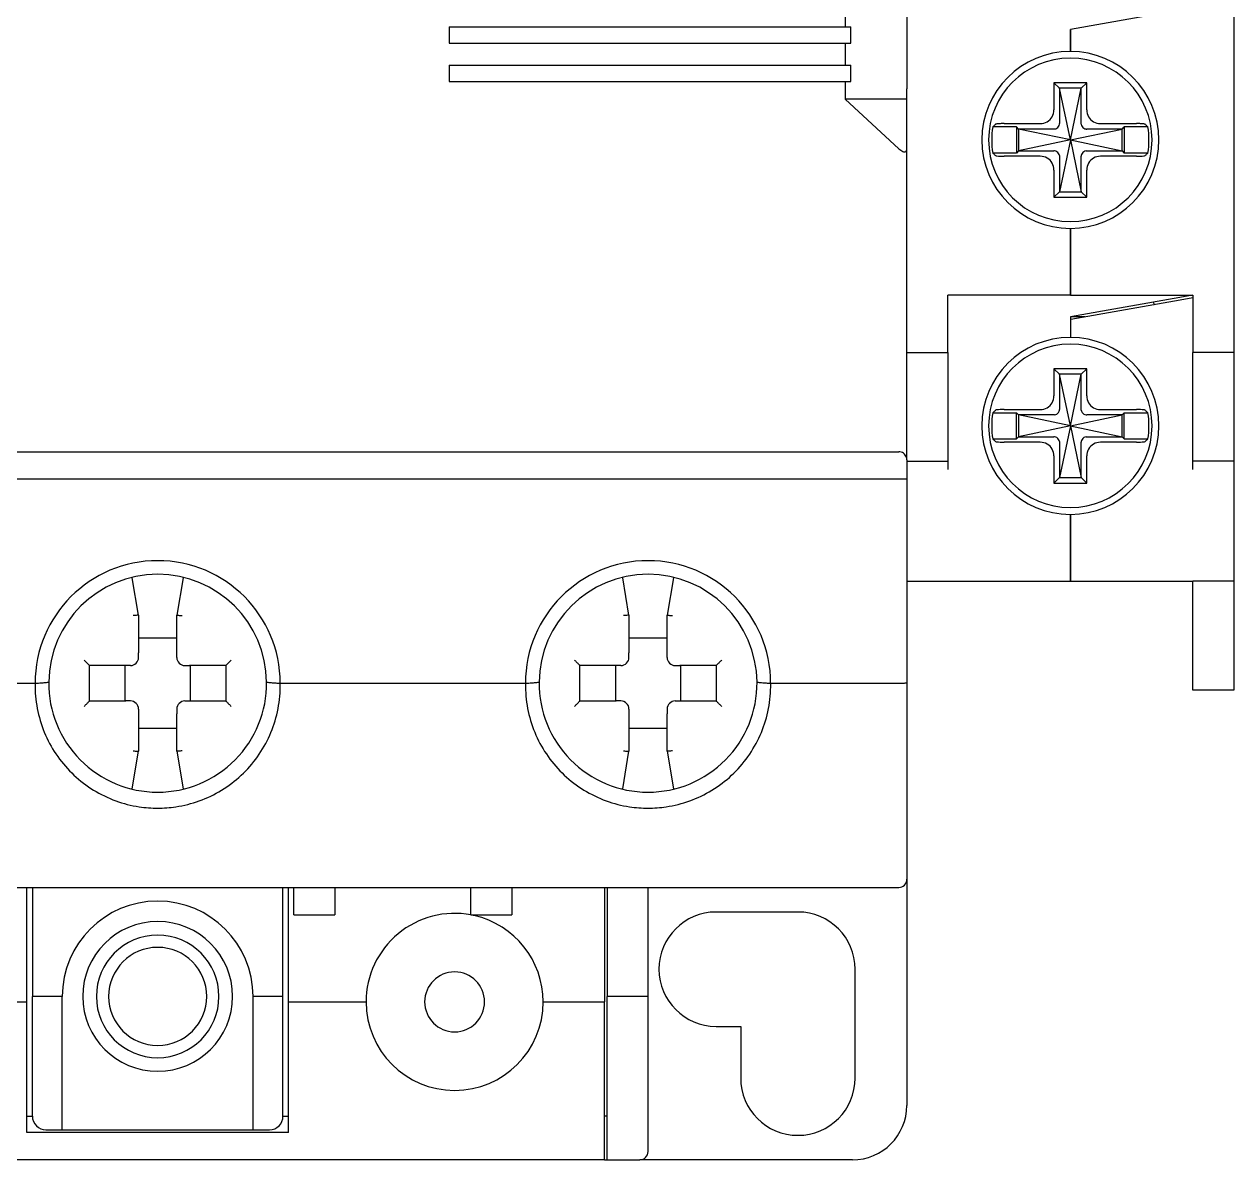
# Model space of a CAD drawing. Header units: millimetres. Extents: x 0 to 3804, y 0 to 2690.
# Drawn here: x 2043.38 to 2087.78, y 1877.71 to 1919.41 of the extents above; entities that cross this region are included whole.
import ezdxf

# ---------------------------------------------------------------- set-up
doc = ezdxf.new("R2010")
doc.units = ezdxf.units.MM
doc.layers.add('도면층1', color=3, linetype='Continuous')

msp = doc.modelspace()

# ---------------------------------------------------------------- linework, layer by layer
at = {"color": 7, "linetype": 'Continuous'}
for p, q in [((2073.513, 1920.105), (2073.513, 1919.305)), ((2058.975, 1919.305), (2073.513, 1919.305)), ((2058.975, 1919.305), (2058.975, 1918.705)), ((2073.513, 1919.305), (2073.713, 1919.305)), ((2073.713, 1918.705), (2073.713, 1919.305)), ((2058.975, 1918.705), (2073.513, 1918.705)), ((2073.513, 1918.705), (2073.713, 1918.705)), ((2073.513, 1918.705), (2073.513, 1917.905)), ((2058.975, 1917.905), (2073.513, 1917.905)), ((2058.975, 1917.905), (2058.975, 1917.305)), ((2073.513, 1917.905), (2073.713, 1917.905)), ((2073.713, 1917.305), (2073.713, 1917.905)), ((2058.975, 1917.305), (2073.513, 1917.305)), ((2073.513, 1917.305), (2073.713, 1917.305)), ((2073.513, 1917.305), (2073.513, 1916.655)), ((2075.775, 1916.655), (2073.513, 1916.655)), ((2073.513, 1916.655), (2075.475, 1914.834))]:
    msp.add_line(p, q, dxfattribs=at)
msp.add_open_spline([(2075.475, 1914.834), (2075.499, 1914.812), (2075.545, 1914.774), (2075.616, 1914.733), (2075.681, 1914.714), (2075.738, 1914.726), (2075.772, 1914.774), (2075.775, 1914.813), (2075.775, 1914.834)], degree=3, knots=[0, 0, 0, 0, 0.0962463, 0.179506, 0.2442074, 0.2946497, 0.3447891, 0.4079797, 0.4079797, 0.4079797, 0.4079797], dxfattribs=at)
at = {"layer": '도면층1', "color": 7, "linetype": 'Continuous'}
for p, q in [((2087.775, 1954.055), (2087.775, 1907.355)), ((2075.775, 1942.705), (2075.775, 1918.705)), ((2086.275, 1920.005), (2081.775, 1919.212)), ((2086.275, 1920.005), (2081.775, 1919.212)), ((2081.775, 1918.405), (2081.775, 1919.212)), ((2081.775, 1919.212), (2081.775, 1918.405)), ((2075.775, 1918.705), (2075.775, 1917.032)), ((2081.375, 1917.055), (2081.175, 1917.255)), ((2081.175, 1917.255), (2081.175, 1916.26)), ((2082.375, 1917.255), (2081.175, 1917.255)), ((2082.175, 1917.055), (2082.375, 1917.255)), ((2082.375, 1916.26), (2082.375, 1917.255)), ((2075.775, 1903.405), (2075.775, 1917.032)), ((2081.775, 1915.155), (2081.375, 1917.055)), ((2082.175, 1917.055), (2081.375, 1917.055)), ((2081.375, 1917.055), (2081.375, 1915.757)), ((2081.775, 1915.155), (2082.175, 1917.055)), ((2082.175, 1915.757), (2082.175, 1917.055)), ((2079.795, 1915.635), (2078.929, 1915.635)), ((2079.342, 1915.755), (2080.671, 1915.755)), ((2079.795, 1915.635), (2079.795, 1914.675)), ((2079.875, 1915.555), (2079.795, 1915.635)), ((2081.775, 1915.155), (2079.875, 1915.555)), ((2081.173, 1915.555), (2079.875, 1915.555)), ((2079.875, 1915.555), (2079.875, 1914.755)), ((2081.775, 1915.155), (2083.675, 1915.555)), ((2083.675, 1915.555), (2082.377, 1915.555)), ((2082.88, 1915.755), (2084.209, 1915.755)), ((2083.675, 1915.555), (2083.755, 1915.635)), ((2083.675, 1914.755), (2083.675, 1915.555)), ((2083.755, 1915.635), (2083.755, 1914.675)), ((2084.622, 1915.635), (2083.755, 1915.635)), ((2081.775, 1915.155), (2079.875, 1914.755)), ((2081.775, 1915.155), (2081.375, 1913.255)), ((2081.775, 1915.155), (2082.175, 1913.255)), ((2081.775, 1915.155), (2083.675, 1914.755)), ((2079.795, 1914.675), (2078.929, 1914.675)), ((2080.671, 1914.555), (2079.342, 1914.555)), ((2079.875, 1914.755), (2079.795, 1914.675)), ((2079.875, 1914.755), (2081.173, 1914.755)), ((2081.375, 1914.553), (2081.375, 1913.255)), ((2082.175, 1913.255), (2082.175, 1914.553)), ((2082.377, 1914.755), (2083.675, 1914.755)), ((2084.209, 1914.555), (2082.88, 1914.555)), ((2083.675, 1914.755), (2083.755, 1914.675)), ((2084.622, 1914.675), (2083.755, 1914.675)), ((2081.175, 1914.05), (2081.175, 1913.055)), ((2082.375, 1913.055), (2082.375, 1914.05)), ((2081.375, 1913.255), (2081.175, 1913.055)), ((2081.375, 1913.255), (2082.175, 1913.255)), ((2082.175, 1913.255), (2082.375, 1913.055)), ((2081.175, 1913.055), (2082.375, 1913.055)), ((2081.775, 1909.455), (2081.775, 1911.905)), ((2081.775, 1911.905), (2081.775, 1909.455)), ((2081.775, 1909.455), (2077.275, 1909.455)), ((2077.275, 1907.355), (2077.275, 1909.455)), ((2081.775, 1909.455), (2086.275, 1909.455)), ((2085.791, 1909.37), (2081.775, 1908.662)), ((2085.808, 1909.273), (2081.793, 1908.565)), ((2086.258, 1909.452), (2085.791, 1909.37)), ((2086.275, 1909.355), (2085.808, 1909.273)), ((2086.275, 1909.455), (2086.275, 1907.355)), ((2081.775, 1908.662), (2081.775, 1908.562)), ((2082.306, 1908.655), (2081.775, 1908.655)), ((2081.793, 1908.565), (2081.775, 1908.562)), ((2081.775, 1908.562), (2081.775, 1907.905)), ((2081.775, 1908.562), (2081.775, 1907.905)), ((2075.775, 1907.355), (2077.275, 1907.355)), ((2077.275, 1907.355), (2077.275, 1903.355)), ((2087.775, 1907.355), (2086.275, 1907.355)), ((2086.275, 1903.355), (2086.275, 1907.355)), ((2087.775, 1907.355), (2087.775, 1903.355)), ((2081.175, 1906.755), (2081.175, 1905.76)), ((2081.375, 1906.555), (2081.175, 1906.755)), ((2082.375, 1906.755), (2081.175, 1906.755)), ((2081.775, 1904.655), (2081.375, 1906.555)), ((2081.375, 1906.555), (2081.375, 1905.257)), ((2082.175, 1906.555), (2081.375, 1906.555)), ((2081.775, 1904.655), (2082.175, 1906.555)), ((2082.175, 1906.555), (2082.375, 1906.755)), ((2082.175, 1905.257), (2082.175, 1906.555)), ((2082.375, 1905.76), (2082.375, 1906.755)), ((2079.342, 1905.255), (2080.671, 1905.255)), ((2082.88, 1905.255), (2084.209, 1905.255)), ((2078.929, 1905.135), (2079.795, 1905.135)), ((2079.795, 1904.175), (2079.795, 1905.135)), ((2079.875, 1905.055), (2079.795, 1905.135)), ((2081.775, 1904.655), (2079.875, 1905.055)), ((2081.173, 1905.055), (2079.875, 1905.055)), ((2079.875, 1905.055), (2079.875, 1904.255)), ((2081.775, 1904.655), (2083.675, 1905.055)), ((2083.675, 1905.055), (2082.377, 1905.055)), ((2083.675, 1905.055), (2083.755, 1905.135)), ((2083.675, 1904.255), (2083.675, 1905.055)), ((2083.755, 1905.135), (2084.622, 1905.135)), ((2083.755, 1904.175), (2083.755, 1905.135)), ((2081.775, 1904.655), (2079.875, 1904.255)), ((2081.775, 1904.655), (2081.375, 1902.755)), ((2081.775, 1904.655), (2082.175, 1902.755)), ((2081.775, 1904.655), (2083.675, 1904.255)), ((2078.929, 1904.175), (2079.795, 1904.175)), ((2080.671, 1904.055), (2079.342, 1904.055)), ((2079.875, 1904.255), (2079.795, 1904.175)), ((2079.875, 1904.255), (2081.173, 1904.255)), ((2081.375, 1904.053), (2081.375, 1902.755)), ((2082.175, 1902.755), (2082.175, 1904.053)), ((2082.377, 1904.255), (2083.675, 1904.255)), ((2084.209, 1904.055), (2082.88, 1904.055)), ((2083.675, 1904.255), (2083.755, 1904.175)), ((2083.755, 1904.175), (2084.622, 1904.175)), ((2021.075, 1903.705), (2075.475, 1903.705)), ((2081.175, 1903.55), (2081.175, 1902.555)), ((2082.375, 1902.555), (2082.375, 1903.55)), ((2075.775, 1903.405), (2075.775, 1902.705)), ((2075.775, 1903.355), (2077.275, 1903.355)), ((2077.275, 1903.355), (2077.275, 1903.055)), ((2087.775, 1903.355), (2086.275, 1903.355)), ((2086.275, 1903.055), (2086.275, 1903.355)), ((2087.775, 1903.355), (2087.775, 1903.055)), ((2087.775, 1903.055), (2087.775, 1898.955)), ((2020.775, 1902.705), (2075.775, 1902.705)), ((2075.775, 1902.705), (2075.775, 1895.232)), ((2075.775, 1902.705), (2075.775, 1895.232)), ((2081.375, 1902.755), (2081.175, 1902.555)), ((2081.175, 1902.555), (2082.375, 1902.555)), ((2081.375, 1902.755), (2082.175, 1902.755)), ((2082.175, 1902.755), (2082.375, 1902.555)), ((2081.775, 1898.955), (2081.775, 1901.405)), ((2081.775, 1901.405), (2081.775, 1898.955)), ((2047.575, 1897.705), (2047.344, 1899.081)), ((2049.207, 1899.081), (2048.975, 1897.705)), ((2065.575, 1897.705), (2065.344, 1899.081)), ((2067.207, 1899.081), (2066.975, 1897.705)), ((2075.775, 1898.955), (2081.775, 1898.955)), ((2081.775, 1898.955), (2086.275, 1898.955)), ((2087.775, 1898.955), (2086.275, 1898.955)), ((2086.275, 1894.955), (2086.275, 1898.955)), ((2087.775, 1898.955), (2087.775, 1894.955)), ((2047.575, 1897.705), (2047.575, 1896.326)), ((2047.575, 1897.705), (2047.575, 1896.326)), ((2048.975, 1896.326), (2048.975, 1897.705)), ((2048.975, 1896.326), (2048.975, 1897.705)), ((2065.575, 1897.705), (2065.575, 1896.326)), ((2065.575, 1897.705), (2065.575, 1896.326)), ((2066.975, 1896.326), (2066.975, 1897.705)), ((2066.975, 1896.326), (2066.975, 1897.705)), ((2048.975, 1896.855), (2047.575, 1896.855)), ((2066.975, 1896.855), (2065.575, 1896.855)), ((2047.575, 1896.155), (2047.575, 1896.326)), ((2048.975, 1896.155), (2048.975, 1896.326)), ((2065.575, 1896.155), (2065.575, 1896.326)), ((2066.975, 1896.155), (2066.975, 1896.326)), ((2047.105, 1895.855), (2045.775, 1895.855)), ((2047.105, 1895.855), (2045.775, 1895.855)), ((2045.775, 1894.555), (2045.775, 1895.855)), ((2047.075, 1895.855), (2047.075, 1894.555)), ((2047.275, 1895.855), (2047.105, 1895.855)), ((2049.275, 1895.855), (2049.446, 1895.855)), ((2050.775, 1895.855), (2049.446, 1895.855)), ((2050.775, 1895.855), (2049.446, 1895.855)), ((2049.475, 1894.555), (2049.475, 1895.855)), ((2050.775, 1895.855), (2050.775, 1894.555)), ((2063.775, 1894.555), (2063.775, 1895.855)), ((2065.105, 1895.855), (2063.775, 1895.855)), ((2065.105, 1895.855), (2063.775, 1895.855)), ((2065.075, 1895.855), (2065.075, 1894.555)), ((2065.275, 1895.855), (2065.105, 1895.855)), ((2067.275, 1895.855), (2067.446, 1895.855)), ((2068.775, 1895.855), (2067.446, 1895.855)), ((2068.775, 1895.855), (2067.446, 1895.855)), ((2067.475, 1894.555), (2067.475, 1895.855)), ((2068.775, 1895.855), (2068.775, 1894.555)), ((2034.775, 1895.205), (2043.775, 1895.205)), ((2052.775, 1895.205), (2061.775, 1895.205)), ((2070.775, 1895.205), (2075.475, 1895.205)), ((2075.775, 1895.232), (2075.775, 1888.005)), ((2045.775, 1894.555), (2047.105, 1894.555)), ((2045.775, 1894.555), (2047.105, 1894.555)), ((2047.275, 1894.555), (2047.105, 1894.555)), ((2049.275, 1894.555), (2049.446, 1894.555)), ((2049.446, 1894.555), (2050.775, 1894.555)), ((2049.446, 1894.555), (2050.775, 1894.555)), ((2063.775, 1894.555), (2065.105, 1894.555)), ((2063.775, 1894.555), (2065.105, 1894.555)), ((2065.275, 1894.555), (2065.105, 1894.555)), ((2067.275, 1894.555), (2067.446, 1894.555)), ((2067.446, 1894.555), (2068.775, 1894.555)), ((2067.446, 1894.555), (2068.775, 1894.555)), ((2087.775, 1894.955), (2086.275, 1894.955)), ((2047.575, 1894.255), (2047.575, 1894.085)), ((2048.975, 1894.255), (2048.975, 1894.085)), ((2065.575, 1894.255), (2065.575, 1894.085)), ((2066.975, 1894.255), (2066.975, 1894.085)), ((2047.575, 1894.085), (2047.575, 1892.705)), ((2047.575, 1894.085), (2047.575, 1892.705)), ((2048.975, 1892.705), (2048.975, 1894.085)), ((2048.975, 1892.705), (2048.975, 1894.085)), ((2065.575, 1894.085), (2065.575, 1892.705)), ((2065.575, 1894.085), (2065.575, 1892.705)), ((2066.975, 1892.705), (2066.975, 1894.085)), ((2066.975, 1892.705), (2066.975, 1894.085)), ((2047.575, 1893.555), (2048.975, 1893.555)), ((2065.575, 1893.555), (2066.975, 1893.555)), ((2047.344, 1891.33), (2047.575, 1892.705)), ((2048.975, 1892.705), (2049.207, 1891.33)), ((2065.344, 1891.33), (2065.575, 1892.705)), ((2066.975, 1892.705), (2067.207, 1891.33)), ((2075.775, 1888.005), (2075.775, 1879.705)), ((2021.075, 1887.705), (2075.475, 1887.705)), ((2043.475, 1883.505), (2043.475, 1887.705)), ((2043.675, 1887.705), (2043.675, 1883.705)), ((2052.875, 1883.705), (2052.875, 1887.705)), ((2053.075, 1883.505), (2053.075, 1887.705)), ((2053.275, 1886.705), (2053.275, 1887.705)), ((2054.775, 1887.705), (2054.775, 1886.705)), ((2059.775, 1886.705), (2059.775, 1887.705)), ((2061.275, 1887.705), (2061.275, 1886.705)), ((2064.675, 1887.705), (2064.675, 1883.705)), ((2064.775, 1887.705), (2064.775, 1883.705)), ((2066.275, 1883.705), (2066.275, 1887.705)), ((2053.275, 1886.705), (2054.775, 1886.705)), ((2059.775, 1886.705), (2061.275, 1886.705)), ((2071.775, 1886.805), (2068.775, 1886.805)), ((2073.875, 1880.705), (2073.875, 1884.705)), ((2040.625, 1883.505), (2043.475, 1883.505)), ((2043.475, 1878.705), (2043.475, 1883.505)), ((2043.675, 1879.305), (2043.675, 1883.705)), ((2044.775, 1883.705), (2043.675, 1883.705)), ((2044.775, 1878.805), (2044.775, 1883.705)), ((2052.875, 1883.705), (2051.775, 1883.705)), ((2051.775, 1878.805), (2051.775, 1883.705)), ((2052.875, 1879.305), (2052.875, 1883.705)), ((2053.075, 1878.705), (2053.075, 1883.505)), ((2053.075, 1883.505), (2055.925, 1883.505)), ((2062.425, 1883.505), (2064.675, 1883.505)), ((2064.675, 1883.705), (2064.675, 1883.505)), ((2064.675, 1877.705), (2064.675, 1883.505)), ((2066.275, 1883.705), (2064.775, 1883.705)), ((2064.775, 1883.505), (2064.775, 1883.705)), ((2064.775, 1877.705), (2064.775, 1883.505)), ((2066.275, 1878.005), (2066.275, 1883.705)), ((2068.775, 1882.605), (2069.675, 1882.605)), ((2069.675, 1882.605), (2069.675, 1880.705)), ((2043.475, 1879.305), (2043.675, 1879.305)), ((2052.875, 1879.305), (2053.075, 1879.305)), ((2064.775, 1879.305), (2064.675, 1879.305)), ((2044.175, 1878.705), (2043.475, 1878.705)), ((2044.175, 1878.805), (2044.775, 1878.805)), ((2044.775, 1878.705), (2044.175, 1878.705)), ((2044.775, 1878.805), (2051.775, 1878.805)), ((2051.775, 1878.705), (2044.775, 1878.705)), ((2051.775, 1878.805), (2052.375, 1878.805)), ((2052.375, 1878.705), (2051.775, 1878.705)), ((2053.075, 1878.705), (2052.375, 1878.705)), ((2064.675, 1877.705), (2031.875, 1877.705)), ((2064.675, 1877.705), (2064.775, 1877.705)), ((2064.775, 1877.705), (2065.975, 1877.705)), ((2073.775, 1877.705), (2065.975, 1877.705))]:
    msp.add_line(p, q, dxfattribs=at)
for centre, radius, start, end in [((2081.775, 1915.155), 3.25, 90, 270), ((2081.775, 1915.155), 3, 0, 180), ((2081.775, 1915.155), 3.25, 270, 90), ((2081.775, 1915.155), 2.886, 170.427, 180), ((2081.775, 1915.155), 2.886, 0, 9.573), ((2081.775, 1915.155), 3, 180, 0), ((2081.775, 1915.155), 2.886, 180, 189.573), ((2081.775, 1915.155), 2.886, 350.427, 0), ((2085.275, 1909.392), 0.5, 202.8756, 215.3737), ((2081.775, 1904.655), 3.25, 90, 270), ((2081.775, 1904.655), 3.25, 270, 90), ((2081.775, 1904.655), 3, 0, 180), ((2081.775, 1904.655), 2.886, 170.427, 180), ((2081.775, 1904.655), 2.886, 0, 9.573), ((2081.775, 1904.655), 3, 180, 0), ((2081.775, 1904.655), 2.886, 180, 189.573), ((2081.775, 1904.655), 2.886, 350.427, 0), ((2048.275, 1895.205), 4.5, 0, 180), ((2066.275, 1895.205), 4.5, 0, 180), ((2048.275, 1895.205), 4, 90, 179.4428), ((2048.275, 1895.205), 4, 0.5582, 90), ((2066.275, 1895.205), 4, 90, 179.4428), ((2066.275, 1895.205), 4, 0.5582, 90), ((2047.275, 1896.155), 0.3, 270, 0), ((2047.275, 1896.155), 0.3, 270, 0), ((2049.275, 1896.155), 0.3, 180, 270), ((2049.275, 1896.155), 0.3, 180, 270), ((2065.275, 1896.155), 0.3, 270, 0), ((2065.275, 1896.155), 0.3, 270, 0), ((2067.275, 1896.155), 0.3, 180, 270), ((2067.275, 1896.155), 0.3, 180, 270), ((2048.275, 1895.205), 4, 179.4428, 270), ((2048.275, 1895.205), 4, 270, 0.5582), ((2066.275, 1895.205), 4, 179.4428, 270), ((2066.275, 1895.205), 4, 270, 0.5582), ((2047.275, 1894.255), 0.3, 0, 90), ((2047.275, 1894.255), 0.3, 0, 90), ((2049.275, 1894.255), 0.3, 90, 180), ((2049.275, 1894.255), 0.3, 90, 180), ((2065.275, 1894.255), 0.3, 0, 90), ((2065.275, 1894.255), 0.3, 0, 90), ((2067.275, 1894.255), 0.3, 90, 180), ((2067.275, 1894.255), 0.3, 90, 180), ((2075.475, 1888.005), 0.3, 270, 0), ((2048.275, 1883.705), 3.5, 0, 180), ((2059.175, 1883.505), 3.25, 79.3577, 180), ((2059.175, 1883.505), 3.25, 77.1429, 79.3577), ((2059.175, 1883.505), 3.25, 0, 77.1429), ((2068.775, 1884.705), 2.1, 90, 270), ((2071.775, 1884.705), 2.1, 0, 90), ((2048.275, 1883.705), 2.75, 0, 180), ((2048.275, 1883.705), 2.25, 0, 180), ((2048.275, 1883.705), 1.8, 0, 180), ((2059.175, 1883.505), 1.1, 0, 180), ((2048.275, 1883.705), 2.75, 180, 0), ((2048.275, 1883.705), 2.25, 180, 0), ((2048.275, 1883.705), 1.8, 180, 0), ((2059.175, 1883.505), 3.25, 180, 0), ((2059.175, 1883.505), 1.1, 180, 0), ((2071.775, 1880.705), 2.1, 180, 0), ((2073.775, 1879.705), 2, 270, 0), ((2044.175, 1879.305), 0.5, 180, 270), ((2052.375, 1879.305), 0.5, 270, 0), ((2065.975, 1878.005), 0.3, 270, 0)]:
    msp.add_arc(centre, radius, start, end, dxfattribs=at)
for points, knots in [([(2080.671, 1915.755), (2080.758, 1915.755), (2080.936, 1915.8), (2081.13, 1915.994), (2081.175, 1916.172), (2081.175, 1916.26)], [0, 0, 0, 0, 0.2633827, 0.5223901, 0.7862196, 0.7862196, 0.7862196, 0.7862196]), ([(2082.375, 1916.26), (2082.375, 1916.172), (2082.42, 1915.994), (2082.614, 1915.8), (2082.792, 1915.755), (2082.88, 1915.755)], [0, 0, 0, 0, 0.2633387, 0.5224242, 0.7862196, 0.7862196, 0.7862196, 0.7862196]), ([(2079.029, 1915.728), (2079.018, 1915.718), (2078.996, 1915.697), (2078.962, 1915.666), (2078.94, 1915.646), (2078.929, 1915.635)], [0, 0, 0, 0, 0.0455378, 0.0909437, 0.1362268, 0.1362268, 0.1362268, 0.1362268]), ([(2079.342, 1915.755), (2079.293, 1915.755), (2079.204, 1915.755), (2079.104, 1915.742), (2079.042, 1915.74), (2079.029, 1915.728)], [0, 0, 0, 0, 0.1476378, 0.2614907, 0.3149616, 0.3149616, 0.3149616, 0.3149616]), ([(2081.198, 1915.557), (2081.195, 1915.557), (2081.19, 1915.556), (2081.182, 1915.555), (2081.176, 1915.555), (2081.173, 1915.555)], [0, 0, 0, 0, 0.00795294, 0.0160539, 0.02427723, 0.02427723, 0.02427723, 0.02427723]), ([(2081.198, 1915.557), (2081.227, 1915.561), (2081.284, 1915.583), (2081.348, 1915.647), (2081.37, 1915.704), (2081.374, 1915.733)], [0, 0, 0, 0, 0.0874412, 0.1770622, 0.2645034, 0.2645034, 0.2645034, 0.2645034]), ([(2081.374, 1915.733), (2081.374, 1915.736), (2081.375, 1915.741), (2081.375, 1915.749), (2081.375, 1915.755), (2081.375, 1915.757)], [0, 0, 0, 0, 0.00795294, 0.0160539, 0.02427723, 0.02427723, 0.02427723, 0.02427723]), ([(2082.177, 1915.733), (2082.177, 1915.736), (2082.176, 1915.741), (2082.176, 1915.749), (2082.175, 1915.755), (2082.175, 1915.757)], [0, 0, 0, 0, 0.00795294, 0.0160539, 0.02427723, 0.02427723, 0.02427723, 0.02427723]), ([(2082.177, 1915.733), (2082.181, 1915.704), (2082.203, 1915.647), (2082.267, 1915.583), (2082.324, 1915.561), (2082.353, 1915.557)], [0, 0, 0, 0, 0.0874412, 0.1770622, 0.2645034, 0.2645034, 0.2645034, 0.2645034]), ([(2082.353, 1915.557), (2082.356, 1915.557), (2082.361, 1915.556), (2082.369, 1915.555), (2082.375, 1915.555), (2082.377, 1915.555)], [0, 0, 0, 0, 0.00795294, 0.01605389, 0.02427723, 0.02427723, 0.02427723, 0.02427723]), ([(2084.522, 1915.728), (2084.508, 1915.74), (2084.447, 1915.742), (2084.347, 1915.755), (2084.258, 1915.755), (2084.209, 1915.755)], [0, 0, 0, 0, 0.0534709, 0.1673238, 0.3149616, 0.3149616, 0.3149616, 0.3149616]), ([(2084.622, 1915.635), (2084.611, 1915.646), (2084.589, 1915.666), (2084.555, 1915.697), (2084.533, 1915.718), (2084.522, 1915.728)], [0, 0, 0, 0, 0.0452818, 0.0906877, 0.1362268, 0.1362268, 0.1362268, 0.1362268]), ([(2078.929, 1914.675), (2078.94, 1914.665), (2078.962, 1914.644), (2078.996, 1914.613), (2079.018, 1914.593), (2079.029, 1914.583)], [0, 0, 0, 0, 0.0452818, 0.0906877, 0.1362268, 0.1362268, 0.1362268, 0.1362268]), ([(2079.029, 1914.583), (2079.042, 1914.571), (2079.104, 1914.569), (2079.204, 1914.555), (2079.293, 1914.555), (2079.342, 1914.555)], [0, 0, 0, 0, 0.0534709, 0.1673238, 0.3149616, 0.3149616, 0.3149616, 0.3149616]), ([(2081.175, 1914.05), (2081.175, 1914.138), (2081.131, 1914.316), (2080.937, 1914.51), (2080.758, 1914.555), (2080.671, 1914.555)], [0, 0, 0, 0, 0.2633384, 0.5224244, 0.7862196, 0.7862196, 0.7862196, 0.7862196]), ([(2081.198, 1914.754), (2081.195, 1914.754), (2081.19, 1914.755), (2081.182, 1914.755), (2081.176, 1914.755), (2081.173, 1914.755)], [0, 0, 0, 0, 0.00795294, 0.0160539, 0.02427723, 0.02427723, 0.02427723, 0.02427723]), ([(2081.374, 1914.578), (2081.37, 1914.606), (2081.348, 1914.664), (2081.284, 1914.727), (2081.227, 1914.75), (2081.198, 1914.754)], [0, 0, 0, 0, 0.0874412, 0.1770622, 0.2645034, 0.2645034, 0.2645034, 0.2645034]), ([(2081.374, 1914.578), (2081.374, 1914.575), (2081.375, 1914.57), (2081.375, 1914.562), (2081.375, 1914.556), (2081.375, 1914.553)], [0, 0, 0, 0, 0.00795294, 0.0160539, 0.02427723, 0.02427723, 0.02427723, 0.02427723]), ([(2082.177, 1914.578), (2082.177, 1914.575), (2082.176, 1914.57), (2082.176, 1914.562), (2082.175, 1914.556), (2082.175, 1914.553)], [0, 0, 0, 0, 0.00795294, 0.0160539, 0.02427723, 0.02427723, 0.02427723, 0.02427723]), ([(2082.353, 1914.754), (2082.324, 1914.75), (2082.267, 1914.727), (2082.203, 1914.664), (2082.181, 1914.606), (2082.177, 1914.578)], [0, 0, 0, 0, 0.0874412, 0.1770622, 0.2645034, 0.2645034, 0.2645034, 0.2645034]), ([(2082.353, 1914.754), (2082.356, 1914.754), (2082.361, 1914.755), (2082.369, 1914.755), (2082.375, 1914.755), (2082.377, 1914.755)], [0, 0, 0, 0, 0.00795294, 0.01605389, 0.02427723, 0.02427723, 0.02427723, 0.02427723]), ([(2082.88, 1914.555), (2082.793, 1914.555), (2082.615, 1914.51), (2082.42, 1914.317), (2082.375, 1914.138), (2082.375, 1914.05)], [0, 0, 0, 0, 0.2632905, 0.5224615, 0.7862195, 0.7862195, 0.7862195, 0.7862195]), ([(2084.209, 1914.555), (2084.258, 1914.555), (2084.347, 1914.555), (2084.447, 1914.569), (2084.508, 1914.571), (2084.522, 1914.583)], [0, 0, 0, 0, 0.1476378, 0.2614907, 0.3149616, 0.3149616, 0.3149616, 0.3149616]), ([(2084.522, 1914.583), (2084.533, 1914.593), (2084.555, 1914.613), (2084.589, 1914.644), (2084.611, 1914.665), (2084.622, 1914.675)], [0, 0, 0, 0, 0.0455378, 0.0909437, 0.1362268, 0.1362268, 0.1362268, 0.1362268]), ([(2080.671, 1905.255), (2080.758, 1905.255), (2080.936, 1905.3), (2081.13, 1905.494), (2081.175, 1905.672), (2081.175, 1905.76)], [0, 0, 0, 0, 0.2632905, 0.5224615, 0.7862195, 0.7862195, 0.7862195, 0.7862195]), ([(2082.375, 1905.76), (2082.375, 1905.672), (2082.42, 1905.494), (2082.614, 1905.3), (2082.792, 1905.255), (2082.88, 1905.255)], [0, 0, 0, 0, 0.2633384, 0.5224244, 0.7862196, 0.7862196, 0.7862196, 0.7862196]), ([(2079.029, 1905.228), (2079.018, 1905.218), (2078.996, 1905.197), (2078.962, 1905.166), (2078.94, 1905.146), (2078.929, 1905.135)], [0, 0, 0, 0, 0.0455378, 0.0909437, 0.1362268, 0.1362268, 0.1362268, 0.1362268]), ([(2079.342, 1905.255), (2079.293, 1905.255), (2079.204, 1905.255), (2079.104, 1905.242), (2079.042, 1905.24), (2079.029, 1905.228)], [0, 0, 0, 0, 0.1476378, 0.2614907, 0.3149616, 0.3149616, 0.3149616, 0.3149616]), ([(2081.198, 1905.057), (2081.227, 1905.061), (2081.284, 1905.083), (2081.348, 1905.147), (2081.37, 1905.204), (2081.374, 1905.233)], [0, 0, 0, 0, 0.0874412, 0.1770622, 0.2645034, 0.2645034, 0.2645034, 0.2645034]), ([(2081.374, 1905.233), (2081.374, 1905.236), (2081.375, 1905.241), (2081.375, 1905.249), (2081.375, 1905.255), (2081.375, 1905.257)], [0, 0, 0, 0, 0.00795294, 0.0160539, 0.02427723, 0.02427723, 0.02427723, 0.02427723]), ([(2082.177, 1905.233), (2082.177, 1905.236), (2082.176, 1905.241), (2082.176, 1905.249), (2082.175, 1905.255), (2082.175, 1905.257)], [0, 0, 0, 0, 0.00795294, 0.0160539, 0.02427723, 0.02427723, 0.02427723, 0.02427723]), ([(2082.177, 1905.233), (2082.181, 1905.204), (2082.203, 1905.147), (2082.267, 1905.083), (2082.324, 1905.061), (2082.353, 1905.057)], [0, 0, 0, 0, 0.0874412, 0.1770622, 0.2645034, 0.2645034, 0.2645034, 0.2645034]), ([(2084.522, 1905.228), (2084.508, 1905.24), (2084.447, 1905.242), (2084.347, 1905.255), (2084.258, 1905.255), (2084.209, 1905.255)], [0, 0, 0, 0, 0.0534709, 0.1673238, 0.3149616, 0.3149616, 0.3149616, 0.3149616]), ([(2084.622, 1905.135), (2084.611, 1905.146), (2084.589, 1905.166), (2084.555, 1905.197), (2084.533, 1905.218), (2084.522, 1905.228)], [0, 0, 0, 0, 0.0452818, 0.0906877, 0.1362268, 0.1362268, 0.1362268, 0.1362268]), ([(2081.198, 1905.057), (2081.195, 1905.057), (2081.19, 1905.056), (2081.182, 1905.055), (2081.176, 1905.055), (2081.173, 1905.055)], [0, 0, 0, 0, 0.00795294, 0.0160539, 0.02427723, 0.02427723, 0.02427723, 0.02427723]), ([(2082.353, 1905.057), (2082.356, 1905.057), (2082.361, 1905.056), (2082.369, 1905.055), (2082.375, 1905.055), (2082.377, 1905.055)], [0, 0, 0, 0, 0.00795294, 0.01605389, 0.02427723, 0.02427723, 0.02427723, 0.02427723]), ([(2078.929, 1904.175), (2078.94, 1904.165), (2078.962, 1904.144), (2078.996, 1904.113), (2079.018, 1904.093), (2079.029, 1904.083)], [0, 0, 0, 0, 0.0452818, 0.0906877, 0.1362268, 0.1362268, 0.1362268, 0.1362268]), ([(2079.029, 1904.083), (2079.042, 1904.071), (2079.104, 1904.069), (2079.204, 1904.055), (2079.293, 1904.055), (2079.342, 1904.055)], [0, 0, 0, 0, 0.0534709, 0.1673238, 0.3149616, 0.3149616, 0.3149616, 0.3149616]), ([(2081.175, 1903.55), (2081.175, 1903.638), (2081.131, 1903.816), (2080.937, 1904.01), (2080.758, 1904.055), (2080.671, 1904.055)], [0, 0, 0, 0, 0.2633387, 0.5224242, 0.7862196, 0.7862196, 0.7862196, 0.7862196]), ([(2081.198, 1904.254), (2081.195, 1904.254), (2081.19, 1904.255), (2081.182, 1904.255), (2081.176, 1904.255), (2081.173, 1904.255)], [0, 0, 0, 0, 0.00795294, 0.0160539, 0.02427723, 0.02427723, 0.02427723, 0.02427723]), ([(2081.374, 1904.078), (2081.37, 1904.106), (2081.348, 1904.164), (2081.284, 1904.227), (2081.227, 1904.25), (2081.198, 1904.254)], [0, 0, 0, 0, 0.0874412, 0.1770622, 0.2645034, 0.2645034, 0.2645034, 0.2645034]), ([(2081.374, 1904.078), (2081.374, 1904.075), (2081.375, 1904.07), (2081.375, 1904.062), (2081.375, 1904.056), (2081.375, 1904.053)], [0, 0, 0, 0, 0.00795294, 0.0160539, 0.02427723, 0.02427723, 0.02427723, 0.02427723]), ([(2082.177, 1904.078), (2082.177, 1904.075), (2082.176, 1904.07), (2082.176, 1904.062), (2082.175, 1904.056), (2082.175, 1904.053)], [0, 0, 0, 0, 0.00795294, 0.0160539, 0.02427723, 0.02427723, 0.02427723, 0.02427723]), ([(2082.353, 1904.254), (2082.324, 1904.25), (2082.267, 1904.227), (2082.203, 1904.164), (2082.181, 1904.106), (2082.177, 1904.078)], [0, 0, 0, 0, 0.0874412, 0.1770622, 0.2645034, 0.2645034, 0.2645034, 0.2645034]), ([(2082.353, 1904.254), (2082.356, 1904.254), (2082.361, 1904.255), (2082.369, 1904.255), (2082.375, 1904.255), (2082.377, 1904.255)], [0, 0, 0, 0, 0.00795294, 0.01605389, 0.02427723, 0.02427723, 0.02427723, 0.02427723]), ([(2082.88, 1904.055), (2082.793, 1904.055), (2082.615, 1904.01), (2082.42, 1903.817), (2082.375, 1903.638), (2082.375, 1903.55)], [0, 0, 0, 0, 0.2633827, 0.5223901, 0.7862196, 0.7862196, 0.7862196, 0.7862196]), ([(2084.209, 1904.055), (2084.258, 1904.055), (2084.347, 1904.055), (2084.447, 1904.069), (2084.508, 1904.071), (2084.522, 1904.083)], [0, 0, 0, 0, 0.1476378, 0.2614907, 0.3149616, 0.3149616, 0.3149616, 0.3149616]), ([(2084.522, 1904.083), (2084.533, 1904.093), (2084.555, 1904.113), (2084.589, 1904.144), (2084.611, 1904.165), (2084.622, 1904.175)], [0, 0, 0, 0, 0.0455378, 0.0909437, 0.1362268, 0.1362268, 0.1362268, 0.1362268]), ([(2075.775, 1903.405), (2075.775, 1903.438), (2075.765, 1903.503), (2075.72, 1903.588), (2075.653, 1903.653), (2075.569, 1903.696), (2075.506, 1903.705), (2075.475, 1903.705)], [0, 0, 0, 0, 0.0988008, 0.1924706, 0.2830326, 0.3761682, 0.4692985, 0.4692985, 0.4692985, 0.4692985]), ([(2047.575, 1897.705), (2047.57, 1897.705), (2047.551, 1897.703), (2047.51, 1897.7), (2047.448, 1897.695), (2047.401, 1897.691), (2047.375, 1897.689)], [0, 0, 0, 0, 0.0153317, 0.058919, 0.1240255, 0.2006966, 0.2006966, 0.2006966, 0.2006966]), ([(2048.975, 1897.705), (2048.981, 1897.705), (2049, 1897.703), (2049.041, 1897.7), (2049.103, 1897.695), (2049.15, 1897.691), (2049.175, 1897.689)], [0, 0, 0, 0, 0.0153317, 0.058919, 0.1240255, 0.2006966, 0.2006966, 0.2006966, 0.2006966]), ([(2065.575, 1897.705), (2065.57, 1897.705), (2065.551, 1897.703), (2065.51, 1897.7), (2065.448, 1897.695), (2065.401, 1897.691), (2065.375, 1897.689)], [0, 0, 0, 0, 0.0153317, 0.058919, 0.1240255, 0.2006966, 0.2006966, 0.2006966, 0.2006966]), ([(2066.975, 1897.705), (2066.981, 1897.705), (2067, 1897.703), (2067.041, 1897.7), (2067.103, 1897.695), (2067.15, 1897.691), (2067.175, 1897.689)], [0, 0, 0, 0, 0.0153317, 0.058919, 0.1240255, 0.2006966, 0.2006966, 0.2006966, 0.2006966]), ([(2045.775, 1895.855), (2045.772, 1895.859), (2045.76, 1895.871), (2045.736, 1895.895), (2045.702, 1895.929), (2045.662, 1895.969), (2045.619, 1896.012), (2045.59, 1896.041), (2045.575, 1896.055)], [0, 0, 0, 0, 0.0149643, 0.0517887, 0.1018339, 0.1596822, 0.2213271, 0.2828427, 0.2828427, 0.2828427, 0.2828427]), ([(2050.975, 1896.055), (2050.961, 1896.041), (2050.932, 1896.012), (2050.889, 1895.969), (2050.849, 1895.929), (2050.815, 1895.895), (2050.791, 1895.871), (2050.779, 1895.859), (2050.775, 1895.855)], [0, 0, 0, 0, 0.0615156, 0.1231606, 0.1810088, 0.231054, 0.2678784, 0.2828427, 0.2828427, 0.2828427, 0.2828427]), ([(2063.775, 1895.855), (2063.772, 1895.859), (2063.76, 1895.871), (2063.736, 1895.895), (2063.702, 1895.929), (2063.662, 1895.969), (2063.619, 1896.012), (2063.59, 1896.041), (2063.575, 1896.055)], [0, 0, 0, 0, 0.0149643, 0.0517887, 0.1018339, 0.1596822, 0.2213271, 0.2828427, 0.2828427, 0.2828427, 0.2828427]), ([(2068.975, 1896.055), (2068.961, 1896.041), (2068.932, 1896.012), (2068.889, 1895.969), (2068.849, 1895.929), (2068.815, 1895.895), (2068.791, 1895.871), (2068.779, 1895.859), (2068.775, 1895.855)], [0, 0, 0, 0, 0.0615156, 0.1231606, 0.1810088, 0.231054, 0.2678784, 0.2828427, 0.2828427, 0.2828427, 0.2828427]), ([(2043.775, 1895.205), (2043.832, 1895.21), (2043.944, 1895.212), (2044.11, 1895.229), (2044.221, 1895.239), (2044.276, 1895.244)], [0, 0, 0, 0, 0.168819, 0.3361386, 0.5017611, 0.5017611, 0.5017611, 0.5017611]), ([(2043.776, 1895.205), (2043.775, 1895.162), (2043.774, 1894.814), (2043.847, 1894.161), (2044.13, 1893.29), (2044.581, 1892.497), (2045.18, 1891.81), (2045.905, 1891.257), (2046.721, 1890.863), (2047.525, 1890.658), (2048.049, 1890.618), (2048.275, 1890.618)], [0, 0, 0, 0, 0.130937, 1.044186, 1.954991, 2.859112, 3.762926, 4.67151, 5.575891, 6.463527, 7.144069, 7.144069, 7.144069, 7.144069]), ([(2048.275, 1890.618), (2048.498, 1890.618), (2049.017, 1890.657), (2049.818, 1890.859), (2050.636, 1891.251), (2051.363, 1891.803), (2051.965, 1892.489), (2052.418, 1893.283), (2052.703, 1894.154), (2052.777, 1894.809), (2052.776, 1895.16), (2052.775, 1895.205)], [0, 0, 0, 0, 0.666683, 1.555472, 2.461017, 3.370722, 4.275631, 5.18091, 6.092917, 7.007321, 7.144067, 7.144067, 7.144067, 7.144067]), ([(2052.275, 1895.244), (2052.33, 1895.239), (2052.441, 1895.23), (2052.607, 1895.213), (2052.719, 1895.21), (2052.775, 1895.205)], [0, 0, 0, 0, 0.165564, 0.3328837, 0.5017573, 0.5017573, 0.5017573, 0.5017573]), ([(2061.775, 1895.205), (2061.832, 1895.21), (2061.944, 1895.212), (2062.11, 1895.229), (2062.221, 1895.239), (2062.276, 1895.244)], [0, 0, 0, 0, 0.168819, 0.3361387, 0.5017611, 0.5017611, 0.5017611, 0.5017611]), ([(2061.776, 1895.205), (2061.775, 1895.162), (2061.774, 1894.814), (2061.847, 1894.161), (2062.13, 1893.29), (2062.581, 1892.497), (2063.18, 1891.81), (2063.905, 1891.257), (2064.721, 1890.863), (2065.525, 1890.658), (2066.049, 1890.618), (2066.275, 1890.618)], [0, 0, 0, 0, 0.130937, 1.044186, 1.954991, 2.859112, 3.762926, 4.67151, 5.575891, 6.463527, 7.144069, 7.144069, 7.144069, 7.144069]), ([(2066.275, 1890.618), (2066.498, 1890.618), (2067.017, 1890.657), (2067.818, 1890.859), (2068.636, 1891.251), (2069.363, 1891.803), (2069.965, 1892.489), (2070.418, 1893.283), (2070.703, 1894.154), (2070.777, 1894.809), (2070.776, 1895.16), (2070.775, 1895.205)], [0, 0, 0, 0, 0.666683, 1.555472, 2.461017, 3.370722, 4.275631, 5.18091, 6.092917, 7.007321, 7.144067, 7.144067, 7.144067, 7.144067]), ([(2070.275, 1895.244), (2070.33, 1895.239), (2070.441, 1895.23), (2070.607, 1895.213), (2070.719, 1895.21), (2070.775, 1895.205)], [0, 0, 0, 0, 0.165564, 0.3328837, 0.5017573, 0.5017573, 0.5017573, 0.5017573]), ([(2075.475, 1895.205), (2075.514, 1895.205), (2075.583, 1895.207), (2075.682, 1895.21), (2075.731, 1895.22), (2075.775, 1895.223), (2075.775, 1895.232)], [0, 0, 0, 0, 0.1150382, 0.2125397, 0.2779939, 0.3028517, 0.3028517, 0.3028517, 0.3028517]), ([(2045.575, 1894.355), (2045.59, 1894.37), (2045.619, 1894.399), (2045.662, 1894.442), (2045.702, 1894.481), (2045.736, 1894.516), (2045.76, 1894.54), (2045.772, 1894.552), (2045.775, 1894.555)], [0, 0, 0, 0, 0.0615156, 0.1231606, 0.1810088, 0.231054, 0.2678784, 0.2828427, 0.2828427, 0.2828427, 0.2828427]), ([(2050.775, 1894.555), (2050.779, 1894.552), (2050.791, 1894.54), (2050.815, 1894.516), (2050.849, 1894.481), (2050.889, 1894.442), (2050.932, 1894.399), (2050.961, 1894.37), (2050.975, 1894.355)], [0, 0, 0, 0, 0.0149643, 0.0517887, 0.1018339, 0.1596822, 0.2213271, 0.2828427, 0.2828427, 0.2828427, 0.2828427]), ([(2063.575, 1894.355), (2063.59, 1894.37), (2063.619, 1894.399), (2063.662, 1894.442), (2063.702, 1894.481), (2063.736, 1894.516), (2063.76, 1894.54), (2063.772, 1894.552), (2063.775, 1894.555)], [0, 0, 0, 0, 0.0615157, 0.1231606, 0.1810088, 0.231054, 0.2678784, 0.2828427, 0.2828427, 0.2828427, 0.2828427]), ([(2068.775, 1894.555), (2068.779, 1894.552), (2068.791, 1894.54), (2068.815, 1894.516), (2068.849, 1894.481), (2068.889, 1894.442), (2068.932, 1894.399), (2068.961, 1894.37), (2068.975, 1894.355)], [0, 0, 0, 0, 0.0149643, 0.0517887, 0.1018339, 0.1596822, 0.2213271, 0.2828427, 0.2828427, 0.2828427, 0.2828427]), ([(2047.375, 1892.722), (2047.401, 1892.72), (2047.448, 1892.716), (2047.51, 1892.711), (2047.551, 1892.707), (2047.57, 1892.706), (2047.575, 1892.705)], [0, 0, 0, 0, 0.0766711, 0.1417776, 0.1853649, 0.2006966, 0.2006966, 0.2006966, 0.2006966]), ([(2049.175, 1892.722), (2049.15, 1892.72), (2049.103, 1892.716), (2049.041, 1892.711), (2049, 1892.707), (2048.981, 1892.706), (2048.975, 1892.705)], [0, 0, 0, 0, 0.0766711, 0.1417776, 0.1853649, 0.2006966, 0.2006966, 0.2006966, 0.2006966]), ([(2065.375, 1892.722), (2065.401, 1892.72), (2065.448, 1892.716), (2065.51, 1892.711), (2065.551, 1892.707), (2065.57, 1892.706), (2065.575, 1892.705)], [0, 0, 0, 0, 0.0766711, 0.1417776, 0.1853649, 0.2006966, 0.2006966, 0.2006966, 0.2006966]), ([(2067.175, 1892.722), (2067.15, 1892.72), (2067.103, 1892.716), (2067.041, 1892.711), (2067, 1892.707), (2066.981, 1892.706), (2066.975, 1892.705)], [0, 0, 0, 0, 0.0766711, 0.1417776, 0.1853649, 0.2006966, 0.2006966, 0.2006966, 0.2006966])]:
    msp.add_open_spline(points, degree=3, knots=knots, dxfattribs=at)

doc.saveas('drawing.dxf')
